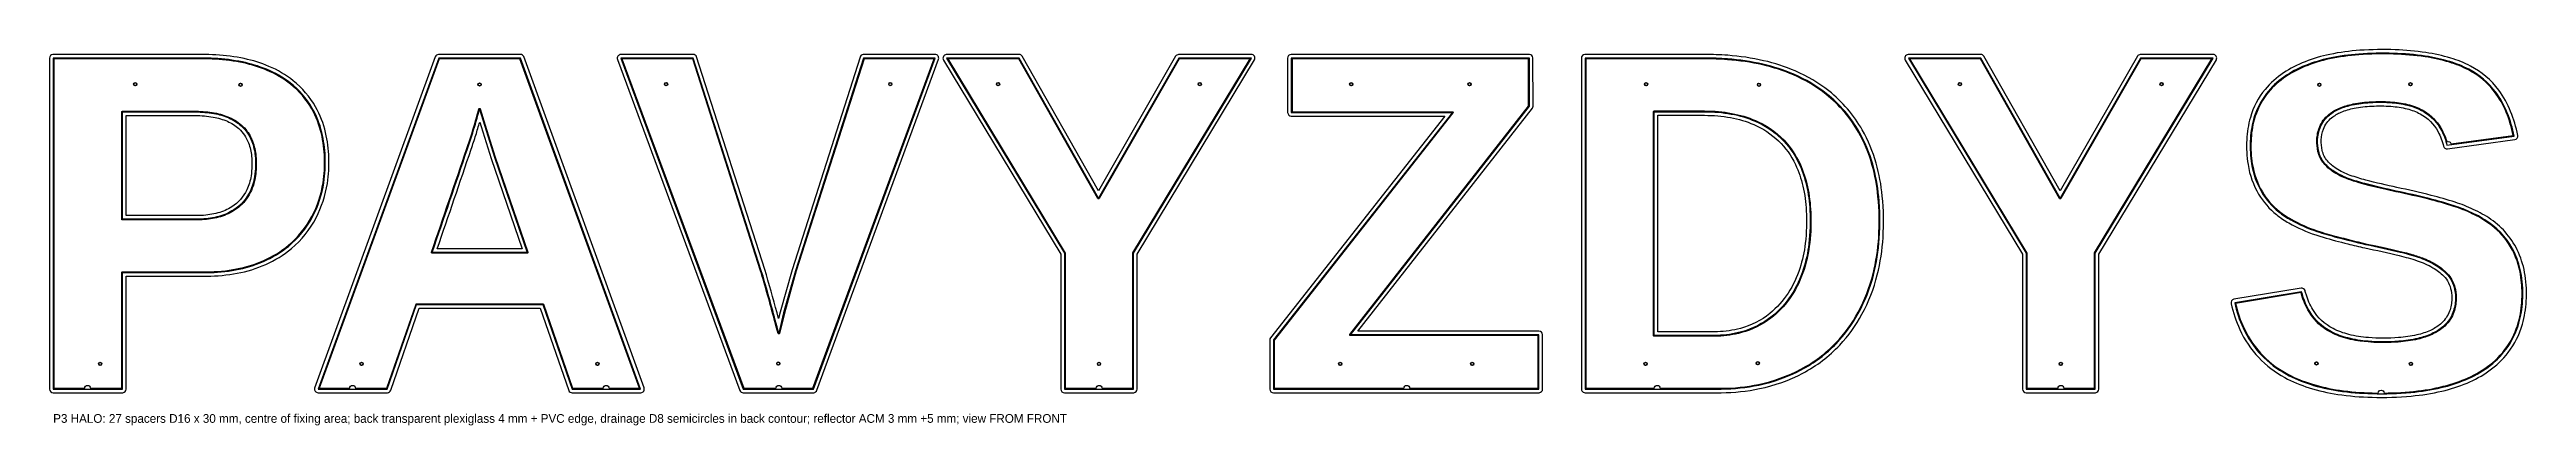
# Model space of a CAD drawing. Header units: millimetres. Extents: x -5 to 3405, y -44 to 474.
import ezdxf

# ---------------------------------------------------------------- set-up
doc = ezdxf.new("R2010")
doc.units = ezdxf.units.MM
for name, color, linetype in [('1_FRONT_ALU2', 7, 'Continuous'), ('2_BACK_PLEXI_4_HOLES_D4', 1, 'Continuous'), ('5_REFLECTOR_+5_HOLES_D4.5', 5, 'Continuous'), ('TEXT', 8, 'Continuous')]:
    doc.layers.add(name, color=color, linetype=linetype)

msp = doc.modelspace()

# ---------------------------------------------------------------- linework, layer by layer
at = {"layer": '1_FRONT_ALU2'}
for points in [[(0, 461.932), (0, 6.465), (95.36, 6.465), (95.36, 166.8), (211.511, 166.816, 0.04289609), (251.114, 170.48, 0.05754627), (289.397, 182.017, 0.068064), (323.763, 202.876, 0.09986703), (357.002, 243.502, 0.0843374), (372.561, 290.332, 0.04992444), (374.476, 326.351, 0.05023591), (369.874, 359.702, 0.07185733), (356.264, 393.659, 0.09564061), (326.188, 427.815, 0.06735718), (293.712, 446.576, 0.0475205), (260.459, 456.679, 0.03802243), (221.914, 461.489, 0.01313272), (204.621, 461.932)], [(998.859, 83.4, 0.00579556), (979.475, 154.14, 0.00386709), (974.938, 169.386), (881.194, 461.932), (781.631, 461.932), (950.048, 6.465), (1046.701, 6.465), (1214.147, 461.932), (1115.554, 461.932), (1022.133, 169.386), (1005.647, 111.2)], [(2108.918, 461.932), (2108.918, 6.465), (2296.471, 6.483, 0.04898697), (2348.145, 11.922, 0.07099007), (2406.49, 32.875, 0.08019557), (2454.938, 69.309, 0.06496902), (2485.07, 110.486, 0.06315336), (2506.013, 163.339, 0.0460787), (2514.101, 213.769, 0.04202018), (2513.247, 271.613, 0.04353645), (2504.944, 315.822, 0.0605057), (2486.337, 360.655, 0.09645615), (2441.473, 412.82, 0.06571631), (2396.471, 439.627, 0.04569937), (2353.723, 453.553, 0.03801576), (2304.98, 460.795, 0.01881126), (2273.778, 461.932)], [(3388.04, 354.611, 0.04687131), (3378.634, 386.501, 0.06383271), (3362.746, 415.037, 0.11392824), (3325.683, 446.546, 0.04674445), (3299.299, 457.225, 0.03667784), (3265.724, 464.684, 0.02946452), (3222.171, 468.468, 0.02676983), (3174.197, 467.558, 0.03427958), (3133.65, 461.813, 0.04242259), (3100.646, 451.822, 0.05809804), (3071.088, 435.91, 0.07378249), (3047.26, 413.401, 0.0987508), (3029.327, 377.467, 0.05791282), (3024.829, 347.777, 0.04978899), (3026.63, 316.216, 0.09123573), (3040.203, 277.9, 0.09203394), (3064.076, 250.384, 0.04132327), (3080.477, 239.373, 0.04755007), (3116.546, 223.348, 0.01545453), (3144.285, 215.26, 0.00708611), (3183.419, 205.59, -0.01129844), (3231.132, 194.991, -0.01871031), (3256.103, 187.895, -0.05223642), (3278.605, 177.829, -0.06554839), (3294.178, 165.876, -0.15179113), (3306.177, 143.318, -0.06455151), (3307.105, 128.045, -0.08813412), (3302.85, 109.434, -0.11671422), (3289.723, 91.982, -0.0682914), (3274.799, 82.688, -0.05002747), (3255.311, 76.172, -0.03768993), (3229.219, 72.261, -0.03894278), (3186.971, 72.246, -0.04223993), (3159.155, 76.77, -0.05707193), (3136.464, 85.275, -0.14024813), (3106.63, 113.18, -0.06335647), (3096.846, 135.475, -0.01037335), (3095.493, 140.293), (3003.366, 125.1, 0.05251849), (3014.846, 90.708, 0.08260582), (3040.102, 53.159, 0.07754545), (3074.587, 26.806, 0.04876522), (3107.221, 12.993, 0.03892004), (3145.886, 4.128, 0.03161334), (3192.575, 0.155, 0.02923741), (3245.997, 1.828, 0.03424929), (3287.503, 8.451, 0.0421952), (3321.274, 19.312, 0.05783296), (3351.628, 36.298, 0.074988), (3376.816, 60.956, 0.09117079), (3394.625, 97.076, 0.0558756), (3399.714, 127.724, 0.0538781), (3398.067, 163.012, 0.06882134), (3388.969, 193.332, 0.13630322), (3353.231, 235.86, 0.04260684), (3329.711, 249.225, 0.03188898), (3305.347, 258.802, 0.01735693), (3270.978, 268.61, 0.00992603), (3225.609, 279.031, -0.01161299), (3182.592, 289.275, -0.01923878), (3160.809, 295.866, -0.05894477), (3140.119, 305.938, -0.07307112), (3127.132, 317.223, -0.11799671), (3118.949, 333.664, -0.06935208), (3117.528, 349.502, -0.08392721), (3120.855, 366.189, -0.12973631), (3133.65, 383.645, -0.07112593), (3147.897, 392.146, -0.04765079), (3165.01, 397.51, -0.03904175), (3189.78, 400.754, -0.03467405), (3220.152, 400.523, -0.04768552), (3244.334, 396.346, -0.06262635), (3262.755, 388.743, -0.1419673), (3288.127, 362.134, -0.06250753), (3295.589, 342.004)], [(95.36, 240.179), (95.36, 387.906), (195.934, 387.896, -0.04228658), (221.207, 385.672, -0.05848407), (241.885, 379.553, -0.08142865), (258.941, 368.677, -0.11788697), (273.477, 347.223, -0.06614181), (278.072, 327.477, -0.06334303), (277.359, 299.085, -0.07230822), (271.055, 278.334, -0.14152408), (248.568, 253.021, -0.07463205), (228.259, 244.109, -0.05478703), (204.505, 240.388, -0.01349643), (196.539, 240.179)], [(587.032, 391.785), (593.82, 369.481), (607.72, 325.518), (652.653, 194.6), (521.734, 194.6, 0.00136176), (570.39, 337.082, 0.00602452), (577.571, 358.947, 0.00816451)], [(2204.278, 80.167), (2204.278, 388.23), (2273.626, 388.224, -0.04359726), (2310.293, 384.955, -0.05712302), (2343.211, 375.133, -0.09046056), (2378.824, 351.532, -0.08907649), (2403.023, 317.853, -0.05595239), (2413.78, 286.783, -0.04307146), (2418.529, 252.098, -0.04335324), (2417.087, 206.401, -0.0476344), (2409.411, 171.023, -0.06690901), (2392.762, 135.901, -0.0775564), (2366.354, 106.561, -0.10399476), (2324.165, 85.123, -0.05783711), (2291.487, 80.285, -0.00916771), (2285.092, 80.167)]]:
    msp.add_lwpolyline(points, format="xyb", close=True, dxfattribs=at)
for points in [[(364.632, 6.465), (459.992, 6.465), (500.399, 122.837), (673.987, 122.837), (714.394, 6.465), (808.785, 6.465), (643.278, 461.932), (530.785, 461.932)], [(1649.572, 461.932), (1549.686, 461.932), (1439.133, 269.272), (1329.873, 461.932), (1229.987, 461.932), (1392.261, 193.307), (1392.261, 6.465), (1487.298, 6.465), (1487.298, 193.307)], [(1926.279, 387.26), (1679.958, 74.026), (1679.958, 6.465), (2045.56, 6.465), (2045.56, 81.137), (1785.986, 81.137), (2032.307, 395.665), (2032.307, 461.932), (1704.526, 461.932), (1704.526, 387.26)], [(2973.626, 461.932), (2873.74, 461.932), (2763.187, 269.272), (2653.927, 461.932), (2554.041, 461.932), (2716.315, 193.307), (2716.315, 6.465), (2811.352, 6.465), (2811.352, 193.307)]]:
    msp.add_lwpolyline(points, close=True, dxfattribs=at)
at = {"layer": '2_BACK_PLEXI_4_HOLES_D4'}
for points in [[(1, 460.932), (1, 7.465), (43.39, 7.465, -0.99875), (51.39, 7.465), (94.36, 7.465), (94.38, 166.995), (94.529, 167.355, -0.25104397), (95.36, 167.8), (211.5, 167.816, 0.04451419), (252.252, 171.712, 0.05784062), (290.127, 183.433, 0.0684155), (324.074, 204.43, 0.0974773), (356.12, 243.973, 0.08434785), (371.573, 290.488, 0.04799282), (373.54, 324.619, 0.04978194), (369.261, 357.984, 0.07147745), (356.109, 391.926, 0.0960232), (326.666, 426.164, 0.06769713), (294.704, 445.072, 0.04795241), (261.874, 455.357, 0.03846281), (223.722, 460.387, 0.01469559), (204.619, 460.932)], [(366.061, 7.465), (408.3, 7.465, -0.99875), (416.3, 7.465), (459.281, 7.465), (499.538, 123.344, -0.26590815), (500.399, 123.837), (674.184, 123.817), (674.547, 123.666, -0.16240439), (674.932, 123.165), (715.106, 7.465), (757.34, 7.465, -0.99875), (765.34, 7.465), (807.358, 7.465), (642.578, 460.932), (531.485, 460.932)], [(783.067, 460.932), (950.744, 7.465), (994.99, 7.465, -0.99875), (1002.99, 7.465), (1046.003, 7.465), (1212.714, 460.932), (1116.284, 460.932), (1023.091, 169.097), (1006.614, 110.945), (999.766, 82.978), (999.536, 82.664, -0.56464904), (997.892, 83.144, 0.00577825), (978.515, 153.862, 0.00375746), (973.984, 169.087), (880.464, 460.932)], [(1647.8, 460.932), (1550.265, 460.932), (1439.887, 268.615, -0.51661277), (1438.263, 268.778), (1329.291, 460.932), (1231.759, 460.932), (1393.202, 193.646), (1393.261, 193.307), (1393.261, 7.465), (1436.07, 7.465, -0.99875), (1444.07, 7.465), (1486.298, 7.465), (1486.317, 193.503), (1486.442, 193.824)], [(2044.56, 80.137), (1785.791, 80.156, -0.55868635), (1785.199, 81.754), (2031.307, 396.01), (2031.307, 460.932), (1705.526, 460.932), (1705.526, 388.26), (1926.474, 388.241, -0.55991999), (1927.065, 386.642), (1680.958, 73.679), (1680.958, 7.465), (1859.48, 7.465, -0.99875), (1867.48, 7.465), (2044.56, 7.465)], [(2109.918, 460.932), (2109.918, 7.465), (2204.34, 7.465, -0.99875), (2212.34, 7.465), (2296.46, 7.483, 0.04896552), (2347.94, 12.9, 0.07098173), (2406.021, 33.758, 0.0802092), (2454.216, 70.001, 0.06684427), (2484.939, 112.325, 0.06288672), (2505.427, 165.076, 0.04583286), (2513.217, 215.5, 0.04075748), (2512.252, 271.511, 0.04356171), (2503.982, 315.549, 0.06053178), (2485.468, 360.159, 0.09647776), (2440.851, 412.037, 0.0657182), (2396.072, 438.71, 0.04569448), (2353.498, 452.579, 0.03802992), (2304.905, 459.797, 0.01879692), (2273.777, 460.932)], [(2971.854, 460.932), (2874.319, 460.932), (2763.941, 268.615, -0.51661277), (2762.317, 268.778), (2653.344, 460.932), (2555.813, 460.932), (2717.256, 193.646), (2717.315, 193.307), (2717.315, 7.465), (2760.12, 7.465, -0.99875), (2768.12, 7.465), (2810.352, 7.465), (2810.372, 193.503), (2810.496, 193.824)], [(3295.358, 346.754, -0.52461634), (3301.233, 343.783), (3386.846, 355.457, 0.04819216), (3377.142, 387.495, 0.06434012), (3361.129, 415.518, 0.11076626), (3325.218, 445.661, 0.04669056), (3299.006, 456.269, 0.03668708), (3265.575, 463.695, 0.02949316), (3222.139, 467.468, 0.0267706), (3174.273, 466.561, 0.03424901), (3133.862, 460.836, 0.04444696), (3099.662, 450.34, 0.05887842), (3070.462, 434.232, 0.07427954), (3047.214, 411.699, 0.09515745), (3030.29, 377.199, 0.05790649), (3025.829, 347.736, 0.04980956), (3027.617, 316.378, 0.09321815), (3041.486, 277.692, 0.08984605), (3064.703, 251.163, 0.04140737), (3080.972, 240.242, 0.04757683), (3116.863, 224.296, 0.01523436), (3143.327, 216.549, 0.00741828), (3183.633, 206.567), (3197.608, 203.678), (3210.439, 200.894), (3222.112, 198.216), (3231.376, 195.96), (3239.755, 193.787), (3247.249, 191.694, -0.02425855), (3263.802, 186.151, -0.05208531), (3283.56, 175.892, -0.06775339), (3297.562, 163.666, -0.12893934), (3307.159, 143.506, -0.06459777), (3308.102, 127.976, -0.08189102), (3304.245, 110.173, -0.12327388), (3290.359, 91.21, -0.0675046), (3275.209, 81.776, -0.0494626), (3255.534, 75.198), (3252.106, 74.436, -0.03577213), (3225.117, 70.967), (3218.651, 70.645, -0.03001586), (3186.885, 71.249), (3181.419, 71.778), (3176.121, 72.44, -0.04727025), (3149.984, 78.457, -0.06374159), (3128.749, 88.645, -0.11180833), (3105.772, 112.666, -0.0630391), (3095.887, 135.19), (3094.758, 139.158), (3004.579, 124.286, 0.05375205), (3016.389, 89.767, 0.08570435), (3042.827, 51.788, 0.07434035), (3076.3, 27.012, 0.04831609), (3109.008, 13.48, 0.03853397), (3147.774, 4.855, 0.03012045), (3192.601, 1.154), (3200.9, 1.016, -0.99587499), (3208.9, 1.017, 0.02803167), (3255.439, 3.849, 0.03625493), (3295.424, 11.496, 0.04664704), (3329.04, 23.94, 0.0620903), (3358.139, 42.681, 0.09069445), (3383.735, 73.435, 0.07561027), (3395.842, 106.055, 0.05258646), (3399, 137.708, 0.04948936), (3396.198, 167.718, 0.09696265), (3380.292, 206.923, 0.09469598), (3353.44, 234.491, 0.04305247), (3330.296, 247.844, 0.03324221), (3305.034, 257.852, 0.01731098), (3270.732, 267.641, 0.00978977), (3225.395, 278.054), (3211.894, 281.059), (3199.629, 283.929), (3189.91, 286.331), (3181.136, 288.632), (3173.306, 290.83, -0.0231025), (3156.119, 296.56, -0.05353637), (3138.207, 306.018, -0.07153777), (3125.907, 317.136, -0.11311326), (3117.975, 333.437, -0.06932586), (3116.529, 349.552, -0.08403162), (3119.929, 366.566, -0.12945697), (3133.024, 384.425, -0.07033342), (3147.51, 393.068, -0.0505618), (3166.412, 398.83, -0.03798631), (3191.702, 401.861), (3197.789, 402.085, -0.03310158), (3224.013, 401.16, -0.0474238), (3246.676, 396.7), (3249.691, 395.721, -0.07079665), (3268.044, 386.546, -0.12010117), (3289.014, 362.595, -0.05079444)], [(279.64, 314.851), (279.54, 311.009, -0.0599201), (276.131, 288.936), (275.153, 285.798, -0.10231939), (262.318, 263.385, -0.10254066), (240.86, 247.664, -0.06449908), (219.445, 241.077, -0.04431666), (196.539, 239.179), (95.165, 239.198, -0.3582844), (94.36, 240.179), (94.38, 388.101, -0.35800241), (95.36, 388.906), (195.949, 388.896), (199.862, 388.816), (203.683, 388.656, -0.04655476), (227.829, 385.29, -0.06367515), (247.432, 377.966, -0.09801488), (265.065, 363.703, -0.09169168), (275.364, 344.952, -0.06352579), (279.351, 324.404, -0.02096139)], [(586.669, 392.718, -0.43606683), (587.988, 392.077), (594.775, 369.777), (608.67, 325.831), (653.644, 194.732, -0.45292201), (652.653, 193.6), (521.538, 193.619, -0.45377204), (520.788, 194.925, 0.00137044), (569.442, 337.401, 0.00596733), (576.615, 359.238, 0.00780281), (586.137, 392.232, -0.18465395)], [(2273.63, 389.224), (2278.956, 389.13, -0.04508473), (2315.112, 385.023, -0.05850324), (2347.521, 374.275, -0.10640105), (2387.106, 344.187, -0.07560148), (2406.339, 312.995, -0.05398152), (2416.083, 280.741, -0.04091448), (2419.822, 244.958, -0.04073991), (2417.647, 202.984, -0.05094358), (2408.909, 166.439, -0.07071351), (2390.403, 130.699, -0.07333291), (2364.755, 104.033, -0.09770714), (2324.424, 84.158, -0.05784139), (2291.52, 79.285, -0.00910581), (2285.092, 79.167), (2204.083, 79.187), (2203.743, 79.322, -0.25685243), (2203.278, 80.167), (2203.297, 388.425, -0.35728465), (2204.278, 389.23)]]:
    msp.add_lwpolyline(points, format="xyb", close=True, dxfattribs=at)
for centre in [(113, 426.02), (258, 425.32), (587, 425.62), (843.8, 426.12), (1152.5, 426.12), (1300.9, 426.12), (1578.5, 426.12), (1787, 426.02), (1949.9, 426.02), (2193, 426.02), (2348.4, 425.22), (2625, 426.12), (2902.6, 426.12), (3119.9, 425.32), (3245.3, 426.02), (64.7, 41.02), (424.6, 41.02), (749.3, 41.02), (998.3, 41.52), (1439.8, 41.02), (1771.9, 41.02), (1953.7, 41.02), (2192.3, 41.02), (2346.7, 41.92), (2763.8, 41.02), (3115.9, 41.82), (3245.9, 41.02)]:
    msp.add_circle(centre, 2, dxfattribs=at)
at = {"layer": '5_REFLECTOR_+5_HOLES_D4.5'}
for points in [[(100.36, 161.8), (211.579, 161.817, 0.04454558), (253.364, 165.816, 0.05790814), (292.594, 177.964, 0.06846697), (327.935, 199.837, 0.09957317), (362.015, 242.284, 0.08206884), (377.503, 289.57, 0.04779923), (379.536, 324.84, 0.05003487), (375.094, 359.392, 0.0713359), (361.339, 394.866, 0.09612396), (330.387, 430.871, 0.06766491), (297.042, 450.598, 0.04793002), (263.121, 461.226, 0.0384047), (224.059, 466.378, 0.01465881), (204.621, 466.932), (-0.368, 466.918, 0.39287188), (-5, 461.932), (-4.986, 6.097, 0.39287188), (0, 1.465), (95.728, 1.479, 0.39308477), (100.36, 6.465)], [(503.956, 117.837), (670.431, 117.837), (709.806, 4.479, 0.29909705), (714.394, 1.465), (809.154, 1.479, 0.49713253), (813.484, 8.173), (647.84, 463.979, 0.29541322), (643.278, 466.932), (530.419, 466.918, 0.29497592), (526.088, 463.645), (359.821, 7.827, 0.49746456), (364.632, 1.465), (460.363, 1.479, 0.29907105), (464.716, 4.825)], [(998.652, 103.631, 0.00653077), (981.907, 163.602), (979.699, 170.912), (885.829, 463.806, 0.30550181), (881.194, 466.932), (781.262, 466.918, 0.49893562), (776.942, 460.198), (945.497, 4.394, 0.29391537), (950.048, 1.465), (1047.066, 1.478, 0.29420127), (1051.394, 4.74), (1218.955, 460.558, 0.49825008), (1214.147, 466.932), (1115.183, 466.918, 0.30583429), (1110.791, 463.453), (1017.322, 170.749), (1000.79, 112.386)], [(1439.159, 279.362), (1334.029, 464.712, 0.2502872), (1329.873, 466.932), (1229.619, 466.918, 0.55958212), (1225.707, 459.347), (1387.261, 191.914), (1387.275, 6.097, 0.39287188), (1392.261, 1.465), (1487.666, 1.479, 0.39287188), (1492.298, 6.465), (1492.298, 191.914), (1654.031, 459.669, 0.55942831), (1649.572, 466.932), (1549.32, 466.918, 0.2491066), (1545.349, 464.42)], [(1915.986, 382.26), (1675.81, 76.817, 0.14905142), (1674.958, 74.026), (1674.972, 6.097, 0.39287188), (1679.958, 1.465), (2045.928, 1.479, 0.39287188), (2050.56, 6.465), (2050.547, 81.505, 0.3927269), (2045.56, 86.137), (1796.253, 86.137), (2036.46, 392.88, 0.14823393), (2037.307, 395.665), (2037.293, 462.3, 0.39287188), (2032.307, 466.932), (1704.158, 466.918, 0.39287188), (1699.526, 461.932), (1699.54, 386.892, 0.39287188), (1704.526, 382.26)], [(2104.508, 4.108, 0.27689381), (2108.918, 1.465), (2296.539, 1.483, 0.04892956), (2349.155, 7.025, 0.07101083), (2408.853, 28.469, 0.0821956), (2459.578, 66.933, 0.06481543), (2490.218, 109.471, 0.06284504), (2511.247, 163.615, 0.04582473), (2519.205, 215.121, 0.04085549), (2518.219, 272.142, 0.0437062), (2509.748, 317.209, 0.06045497), (2490.692, 363.111, 0.09649087), (2444.566, 416.749, 0.06570989), (2398.444, 444.221, 0.04570871), (2354.833, 458.428, 0.03801201), (2305.342, 465.782, 0.01878875), (2273.778, 466.932), (2108.55, 466.918, 0.39287188), (2103.918, 461.932), (2103.932, 6.097, 0.10470078)], [(2763.213, 279.362), (2658.083, 464.712, 0.2502872), (2653.927, 466.932), (2553.673, 466.918, 0.55958212), (2549.761, 459.347), (2711.315, 191.914), (2711.328, 6.097, 0.3927269), (2716.315, 1.465), (2811.72, 1.479, 0.39287188), (2816.352, 6.465), (2816.352, 191.914), (2978.085, 459.669, 0.55942831), (2973.626, 466.932), (2873.374, 466.918, 0.2491066), (2869.403, 464.42)], [(3158.972, 206.336, 0.00354799), (3182.425, 200.69, -0.01129496), (3229.914, 190.141, -0.01865739), (3254.516, 183.154, -0.05217371), (3276.065, 173.522, -0.0685118), (3291.1, 161.868, -0.14813377), (3301.274, 142.337, -0.0646451), (3302.113, 128.342, -0.08807527), (3298.265, 111.429, -0.11688233), (3286.495, 95.801, -0.06825047), (3272.712, 87.232, -0.05002038), (3254.164, 81.039, -0.03766363), (3228.819, 77.245, -0.0388707), (3187.387, 77.228, -0.04220874), (3160.404, 81.611, -0.05703761), (3138.775, 89.709, -0.14048398), (3110.901, 115.78, -0.06336662), (3101.63, 136.927, -0.00614734), (3100.22, 141.923, 0.36572383), (3094.679, 145.226), (3002.194, 129.961, 0.41111461), (2998.493, 123.979, 0.05271689), (3010.315, 88.592, 0.08251309), (3036.459, 49.735, 0.07761737), (3072.197, 22.414, 0.04873226), (3105.723, 8.223, 0.03890782), (3145.143, -0.817, 0.03143282), (3192.457, -4.844, 0.02922669), (3246.453, -3.151, 0.03431309), (3288.667, 3.589, 0.04222689), (3323.243, 14.716, 0.05505161), (3353.307, 31.343, 0.07435618), (3379.894, 56.74, 0.09470904), (3399.437, 95.718, 0.05584979), (3404.707, 127.458, 0.05216301), (3403.163, 162.799, 0.06827465), (3393.938, 194.485, 0.13857687), (3356.074, 239.973, 0.04258051), (3331.819, 253.759, 0.03161506), (3306.904, 263.554, 0.01678798), (3273.682, 273.081, 0.01031147), (3226.672, 283.917, -0.01160242), (3183.888, 294.104, -0.01928634), (3162.485, 300.577, -0.0589192), (3142.861, 310.119, -0.07297188), (3130.962, 320.437, -0.11832736), (3123.808, 334.843, -0.06925796), (3122.524, 349.3, -0.08405919), (3125.51, 364.361, -0.13004838), (3136.83, 379.786, -0.07122604), (3149.876, 387.554, -0.05132456), (3167.614, 392.951, -0.03801238), (3191.998, 395.868, -0.03086212), (3218.498, 395.639, -0.04440933), (3240.988, 392.072, -0.06087227), (3258.73, 385.268, -0.14581038), (3283.257, 360.632, -0.06611815), (3290.767, 340.684, 0.3762726), (3296.265, 337.05), (3389.077, 349.72, 0.41231793), (3392.938, 355.616, 0.04714621), (3383.256, 388.409, 0.06372278), (3366.771, 418.003, 0.11394324), (3327.988, 450.983, 0.04643026), (3300.747, 462.011, 0.03669927), (3266.46, 469.629, 0.02837784), (3224.301, 473.398, 0.02639629), (3175.731, 472.685, 0.0340606), (3134.238, 467.052, 0.041981), (3100.171, 457.016, 0.05509532), (3070.472, 441.563, 0.0720069), (3045.155, 418.771, 0.1025522), (3024.912, 380.218, 0.05844766), (3019.907, 349.585, 0.05220549), (3021.699, 315.387, 0.09323052), (3036.34, 274.607, 0.08973496), (3060.927, 246.5, 0.04135303), (3078.01, 235.024, 0.04754505), (3114.949, 218.61), (3120.779, 216.734, 0.01297611), (3154.758, 207.392)], [(100.36, 245.179), (100.36, 382.906), (195.884, 382.897, -0.04224375), (220.314, 380.752, -0.05844602), (239.876, 374.974, -0.08137906), (255.577, 364.978, -0.11798526), (268.814, 345.417, -0.06619472), (273.099, 326.95, -0.06320684), (272.422, 299.878, -0.0723143), (266.547, 280.497, -0.1417574), (245.873, 257.233, -0.07468041), (226.911, 248.924, -0.05476612), (204.236, 245.381, -0.01361245), (196.529, 245.179)], [(2209.278, 85.167), (2209.278, 383.23), (2273.591, 383.224, -0.04358688), (2309.39, 380.038, -0.0570512), (2341.219, 370.547, -0.09048777), (2375.349, 347.936, -0.0891317), (2398.521, 315.677, -0.05595388), (2408.908, 285.658, -0.04308892), (2413.536, 251.822, -0.04331281), (2412.125, 207.015, -0.04767001), (2404.655, 172.567, -0.06694815), (2388.582, 138.644, -0.07751719), (2363.218, 110.455, -0.10403242), (2322.841, 89.945, -0.05783996), (2291.302, 85.281, -0.00913765), (2285.081, 85.167)], [(587.239, 373.931), (589.053, 367.974), (602.991, 323.895), (645.65, 199.6), (528.738, 199.6, 0.0014112), (575.523, 336.661, 0.00510694), (581.894, 355.986, 0.0036324)]]:
    msp.add_lwpolyline(points, format="xyb", close=True, dxfattribs=at)
for centre in [(113, 426.02), (258, 425.32), (587, 425.62), (843.8, 426.12), (1152.5, 426.12), (1300.9, 426.12), (1578.5, 426.12), (1787, 426.02), (1949.9, 426.02), (2193, 426.02), (2348.4, 425.22), (2625, 426.12), (2902.6, 426.12), (3119.9, 425.32), (3245.3, 426.02), (64.7, 41.02), (424.6, 41.02), (749.3, 41.02), (998.3, 41.52), (1439.8, 41.02), (1771.9, 41.02), (1953.7, 41.02), (2192.3, 41.02), (2346.7, 41.92), (2763.8, 41.02), (3115.9, 41.82), (3245.9, 41.02)]:
    msp.add_circle(centre, 2.25, dxfattribs=at)

# ---------------------------------------------------------------- texts
at = {"layer": 'TEXT'}
msp.add_text('P3 HALO: 27 spacers D16 x 30 mm, centre of fixing area; back transparent plexiglass 4 mm + PVC edge, drainage D8 semicircles in back contour; reflector ACM 3 mm +5 mm; view FROM FRONT', height=12, dxfattribs=at).set_placement((0, -40))

doc.saveas('drawing.dxf')
